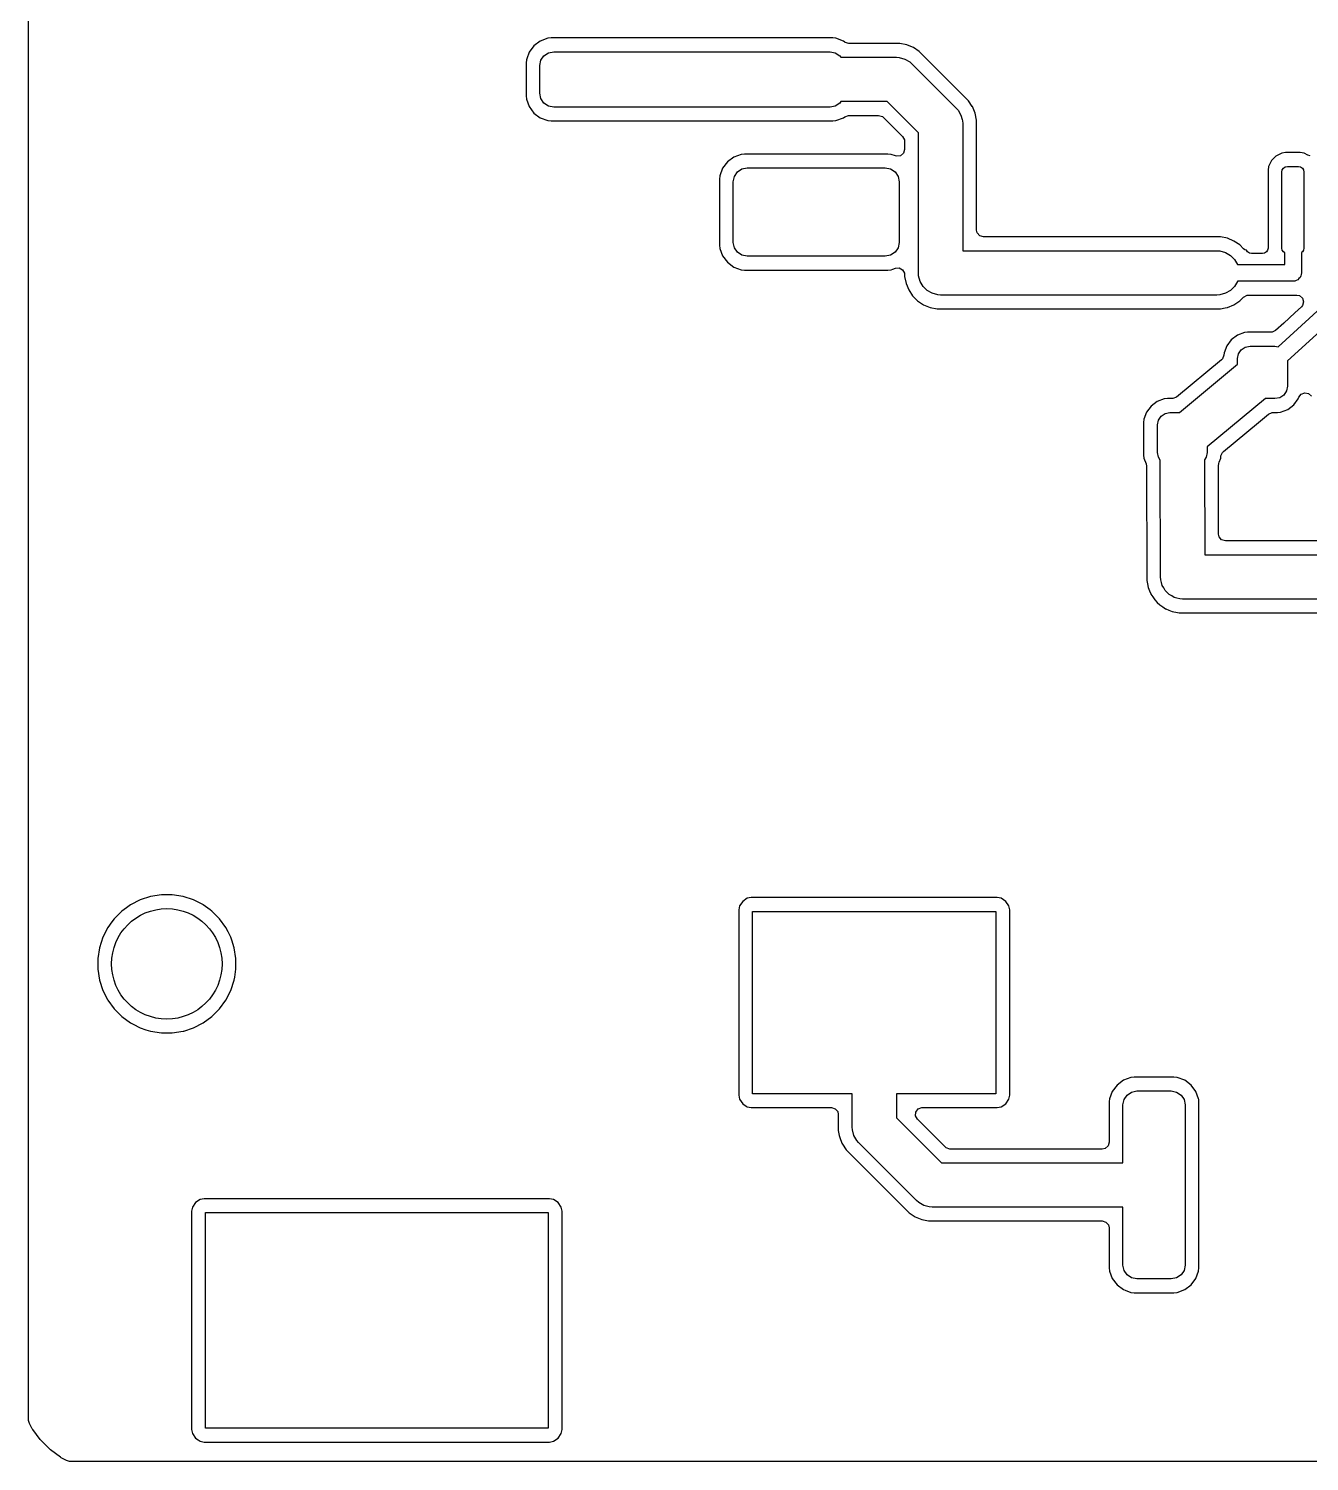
# Model space of a CAD drawing. Header units: millimetres. Extents: x 100.5 to 179.5, y -161.5 to -100.5.
# Drawn here: x 100.5 to 123.67, y -161.5 to -135.58 of the extents above; entities that cross this region are included whole.
import ezdxf

# ---------------------------------------------------------------- set-up
doc = ezdxf.new("R2010")
doc.units = ezdxf.units.MM
doc.layers.add('F.Cu', color=52, linetype='CONTINUOUS', true_color=0xb8bb26)

msp = doc.modelspace()

# ---------------------------------------------------------------- linework, layer by layer
at = {"layer": 'F.Cu', "linetype": 'CONTINUOUS'}
for p, q in [((100.5, -152.401577), (100.5, -123.874038)), ((109.757664, -135.806206), (109.642455, -135.892452)), ((109.757671, -135.806202), (109.757664, -135.806206)), ((109.892516, -135.755908), (109.757671, -135.806202)), ((109.952123, -135.749501), (109.892516, -135.755908)), ((109.952129, -135.7495), (109.952123, -135.749501)), ((115.047864, -135.7495), (109.952129, -135.7495)), ((115.047873, -135.7495), (115.047864, -135.7495)), ((115.047881, -135.7495), (115.047873, -135.7495)), ((115.047883, -135.749501), (115.047881, -135.7495)), ((115.107483, -135.755908), (115.047883, -135.749501)), ((115.242328, -135.806202), (115.107482, -135.755908)), ((115.107482, -135.755908), (115.107483, -135.755908)), ((115.242331, -135.806204), (115.242328, -135.806202)), ((115.267128, -135.824767), (115.242331, -135.806204)), ((109.556202, -136.007671), (109.511184, -136.128373)), ((109.556206, -136.007664), (109.556202, -136.007671)), ((109.642452, -135.892455), (109.556206, -136.007664)), ((109.642455, -135.892452), (109.642452, -135.892455)), ((109.823223, -136.073223), (109.904329, -136.01903)), ((109.904329, -136.01903), (110, -136)), ((110, -136), (115, -136)), ((115, -136), (115.095671, -136.01903)), ((115.095671, -136.01903), (115.176777, -136.073223)), ((115.2744, -135.829815), (115.267128, -135.824767)), ((115.341439, -135.8495), (115.2744, -135.829815)), ((116.264069, -135.8495), (115.341439, -135.8495)), ((116.264071, -135.8495), (116.264069, -135.8495)), ((116.389738, -135.874497), (116.264071, -135.8495)), ((116.389744, -135.874499), (116.389738, -135.874497)), ((116.433093, -135.892455), (116.389744, -135.874499)), ((116.508127, -135.923535), (116.433093, -135.892455)), ((116.614669, -135.994723), (116.508127, -135.923535)), ((116.614673, -135.994726), (116.614669, -135.994723)), ((117.505273, -136.885326), (116.614673, -135.994726)), ((109.505909, -136.142517), (109.4995, -136.202127)), ((109.4995, -136.202127), (109.4995, -136.202134)), ((109.4995, -136.202134), (109.4995, -136.202135)), ((109.4995, -136.202135), (109.4995, -136.79787)), ((109.511184, -136.128373), (109.505909, -136.142517)), ((109.75, -136.25), (109.76903, -136.154329)), ((109.75, -136.75), (109.75, -136.25)), ((109.76903, -136.154329), (109.823223, -136.073223)), ((115.176777, -136.073223), (115.194669, -136.1)), ((115.194669, -136.1), (116.2, -136.1)), ((116.2, -136.1), (116.25221, -136.103422)), ((116.25221, -136.103422), (116.353074, -136.130448)), ((116.353074, -136.130448), (116.443505, -136.182659)), ((116.443505, -136.182659), (116.482843, -136.217157)), ((116.482843, -136.217157), (117.282843, -137.017157)), ((109.4995, -136.79787), (109.499501, -136.797876)), ((109.499501, -136.797876), (109.505908, -136.857483)), ((109.76903, -136.845671), (109.75, -136.75)), ((109.823223, -136.926777), (109.76903, -136.845671)), ((109.505908, -136.857483), (109.556202, -136.992328)), ((109.556202, -136.992328), (109.556206, -136.992335)), ((109.556206, -136.992335), (109.642452, -137.107544)), ((109.642452, -137.107544), (109.642455, -137.107547)), ((109.642455, -137.107547), (109.757664, -137.193793)), ((109.904329, -136.98097), (109.823223, -136.926777)), ((110, -137), (109.904329, -136.98097)), ((115, -137), (110, -137)), ((115.095671, -136.98097), (115, -137)), ((115.176777, -136.926777), (115.095671, -136.98097)), ((115.194669, -136.9), (115.176777, -136.926777)), ((116.034314, -136.9), (115.194669, -136.9)), ((116.6, -137.465686), (116.034314, -136.9)), ((117.282843, -137.017157), (117.317341, -137.056495)), ((117.317341, -137.056495), (117.369552, -137.146926)), ((117.505275, -136.885329), (117.505273, -136.885326)), ((117.505277, -136.885331), (117.505275, -136.885329)), ((117.574409, -136.988796), (117.505277, -136.885331)), ((117.576465, -136.991873), (117.574409, -136.988796)), ((117.625501, -137.110256), (117.576465, -136.991873)), ((109.757664, -137.193793), (109.757671, -137.193797)), ((109.757671, -137.193797), (109.892517, -137.244091)), ((109.892517, -137.244091), (109.892516, -137.244091)), ((109.892516, -137.244091), (109.899444, -137.244835)), ((109.899444, -137.244835), (109.952127, -137.2505)), ((109.952127, -137.2505), (115.047872, -137.250499)), ((115.047872, -137.250499), (115.107483, -137.244091)), ((115.107483, -137.244091), (115.242331, -137.193796)), ((115.242331, -137.193796), (115.267128, -137.175233)), ((115.267128, -137.175233), (115.332592, -137.150816)), ((115.332592, -137.150816), (115.341439, -137.1505)), ((115.341439, -137.1505), (115.879192, -137.1505)), ((115.879192, -137.1505), (115.946231, -137.170185)), ((115.946231, -137.170185), (115.966873, -137.186819)), ((115.966873, -137.186819), (116.313181, -137.533127)), ((117.369552, -137.146926), (117.391213, -137.227767)), ((117.391213, -137.227767), (117.396578, -137.24779)), ((117.396578, -137.24779), (117.4, -137.3)), ((117.4, -137.3), (117.4, -139.6)), ((117.625501, -137.11026), (117.625501, -137.110256)), ((117.625502, -137.110261), (117.625501, -137.11026)), ((117.6505, -137.235928), (117.625502, -137.110261)), ((117.6505, -139.2255), (117.6505, -137.235928)), ((116.313181, -137.533127), (116.346666, -137.59445)), ((116.346666, -137.59445), (116.3495, -137.620808)), ((116.3495, -137.620808), (116.3495, -137.767581)), ((116.6, -140), (116.6, -137.465686)), ((113.392516, -137.855908), (113.257671, -137.906202)), ((113.452123, -137.849501), (113.392516, -137.855908)), ((113.452129, -137.8495), (113.452123, -137.849501)), ((116.047864, -137.8495), (113.452129, -137.8495)), ((116.047873, -137.8495), (116.047864, -137.8495)), ((116.047881, -137.8495), (116.047873, -137.8495)), ((116.047883, -137.849501), (116.047881, -137.8495)), ((116.107483, -137.855908), (116.047883, -137.849501)), ((116.107485, -137.855909), (116.107483, -137.855908)), ((116.182168, -137.883763), (116.107485, -137.855909)), ((116.207853, -137.890319), (116.182168, -137.883763)), ((116.277011, -137.880375), (116.207853, -137.890319)), ((116.329815, -137.83462), (116.277011, -137.880375)), ((116.3495, -137.767581), (116.329815, -137.83462)), ((123.068514, -137.885803), (122.985803, -137.968514)), ((123.173608, -137.834426), (123.068514, -137.885803)), ((123.241739, -137.8245), (123.173608, -137.834426)), ((123.24174, -137.8245), (123.241739, -137.8245)), ((123.50826, -137.8245), (123.24174, -137.8245)), ((123.508261, -137.8245), (123.50826, -137.8245)), ((123.576393, -137.834426), (123.508261, -137.8245)), ((123.645541, -137.86823), (123.576393, -137.834426)), ((123.685586, -137.879988), (123.645541, -137.86823)), ((113.056202, -138.107671), (113.005908, -138.242517)), ((113.056206, -138.107664), (113.056202, -138.107671)), ((113.142452, -137.992455), (113.056206, -138.107664)), ((113.142455, -137.992452), (113.142452, -137.992455)), ((113.257664, -137.906206), (113.142455, -137.992452)), ((113.257671, -137.906202), (113.257664, -137.906206)), ((113.323223, -138.173223), (113.404329, -138.11903)), ((113.404329, -138.11903), (113.5, -138.1)), ((113.5, -138.1), (116, -138.1)), ((116, -138.1), (116.095671, -138.11903)), ((116.095671, -138.11903), (116.176777, -138.173223)), ((122.934426, -138.073608), (122.9245, -138.141739)), ((122.9245, -138.141739), (122.9245, -138.172486)), ((122.985803, -137.968514), (122.934426, -138.073608)), ((123.175, -138.175), (123.182612, -138.136732)), ((123.182612, -138.136732), (123.204289, -138.104289)), ((123.204289, -138.104289), (123.236732, -138.082612)), ((123.236732, -138.082612), (123.275, -138.075)), ((123.275, -138.075), (123.475, -138.075)), ((123.475, -138.075), (123.513268, -138.082612)), ((123.513268, -138.082612), (123.545711, -138.104289)), ((123.545711, -138.104289), (123.567388, -138.136732)), ((123.567388, -138.136732), (123.575, -138.175)), ((112.999501, -138.302116), (112.9995, -138.302135)), ((112.9995, -138.302135), (112.9995, -139.49787)), ((113.005908, -138.242517), (112.999501, -138.302116)), ((113.25, -138.35), (113.26903, -138.254329)), ((113.25, -139.45), (113.25, -138.35)), ((113.26903, -138.254329), (113.323223, -138.173223)), ((116.176777, -138.173223), (116.23097, -138.254329)), ((116.23097, -138.254329), (116.25, -138.35)), ((116.25, -138.35), (116.25, -139.45)), ((122.9245, -138.172486), (122.925, -138.175)), ((122.925, -138.175), (122.925, -139.55)), ((123.175, -139.55), (123.175, -138.175)), ((123.575, -138.175), (123.575, -139.55)), ((117.661706, -139.277011), (117.6505, -139.2255)), ((117.707461, -139.329815), (117.661706, -139.277011)), ((117.7745, -139.3495), (117.707461, -139.329815)), ((122.064069, -139.3495), (117.7745, -139.3495)), ((122.064071, -139.3495), (122.064069, -139.3495)), ((122.189738, -139.374497), (122.064071, -139.3495)), ((122.189744, -139.374499), (122.189738, -139.374497)), ((122.308124, -139.423533), (122.189744, -139.374499)), ((122.308133, -139.423538), (122.308124, -139.423533)), ((122.414667, -139.494722), (122.308133, -139.423538)), ((112.9995, -139.49787), (112.999501, -139.497876)), ((112.999501, -139.497876), (113.005908, -139.557483)), ((113.005908, -139.557483), (113.056202, -139.692328)), ((113.056202, -139.692328), (113.056206, -139.692335)), ((113.056206, -139.692335), (113.142452, -139.807544)), ((113.26903, -139.545671), (113.25, -139.45)), ((113.323223, -139.626777), (113.26903, -139.545671)), ((113.404329, -139.68097), (113.323223, -139.626777)), ((113.5, -139.7), (113.404329, -139.68097)), ((116, -139.7), (113.5, -139.7)), ((116.095671, -139.68097), (116, -139.7)), ((116.176777, -139.626777), (116.095671, -139.68097)), ((116.23097, -139.545671), (116.176777, -139.626777)), ((116.25, -139.45), (116.23097, -139.545671)), ((117.4, -139.6), (122, -139.6)), ((122, -139.6), (122.05221, -139.603422)), ((122.05221, -139.603422), (122.153073, -139.630448)), ((122.153073, -139.630448), (122.243505, -139.682659)), ((122.243505, -139.682659), (122.317341, -139.756495)), ((122.414668, -139.494723), (122.414667, -139.494722)), ((122.414669, -139.494724), (122.414668, -139.494723)), ((122.48313, -139.563185), (122.414669, -139.494724)), ((122.503768, -139.579815), (122.48313, -139.563185)), ((122.532625, -139.588288), (122.503768, -139.579815)), ((122.554289, -139.620711), (122.532625, -139.588288)), ((122.586732, -139.642388), (122.554289, -139.620711)), ((122.625, -139.65), (122.586732, -139.642388)), ((122.825, -139.65), (122.625, -139.65)), ((122.863268, -139.642388), (122.825, -139.65)), ((122.895711, -139.620711), (122.863268, -139.642388)), ((122.917388, -139.588268), (122.895711, -139.620711)), ((122.925, -139.55), (122.917388, -139.588268)), ((123.182612, -139.588268), (123.175, -139.55)), ((123.204289, -139.620711), (123.182612, -139.588268)), ((123.228401, -139.636822), (123.204289, -139.620711)), ((123.229339, -139.85), (123.228401, -139.636822)), ((123.545711, -139.620711), (123.528385, -139.632287)), ((123.528385, -139.632287), (123.529999, -139.999341)), ((123.567388, -139.588268), (123.545711, -139.620711)), ((123.575, -139.55), (123.567388, -139.588268)), ((113.142452, -139.807544), (113.142455, -139.807547)), ((113.142455, -139.807547), (113.257664, -139.893793)), ((113.257664, -139.893793), (113.257671, -139.893797)), ((113.257671, -139.893797), (113.392517, -139.944091)), ((113.392517, -139.944091), (113.392516, -139.944091)), ((113.392516, -139.944091), (113.398525, -139.944737)), ((113.398525, -139.944737), (113.452127, -139.9505)), ((113.452127, -139.9505), (116.047872, -139.950499)), ((116.047872, -139.950499), (116.107483, -139.944091)), ((116.107483, -139.944091), (116.134249, -139.934108)), ((116.134249, -139.934108), (116.182167, -139.916236)), ((116.182167, -139.916236), (116.251859, -139.911252)), ((116.251859, -139.911252), (116.313182, -139.944737)), ((116.313182, -139.944737), (116.346666, -140.006061)), ((122.317341, -139.756495), (122.369552, -139.846927)), ((122.369552, -139.846927), (122.370375, -139.85)), ((122.370375, -139.85), (123.229339, -139.85)), ((116.346666, -140.006061), (116.3495, -140.032418)), ((116.3495, -140.064071), (116.349499, -140.064071)), ((116.349499, -140.064071), (116.374497, -140.189738)), ((116.3495, -140.032418), (116.3495, -140.064069)), ((116.3495, -140.064069), (116.3495, -140.064071)), ((116.374497, -140.189738), (116.374499, -140.189744)), ((116.374499, -140.189744), (116.423533, -140.308124)), ((116.603422, -140.05221), (116.6, -140)), ((116.630448, -140.153073), (116.603422, -140.05221)), ((116.682659, -140.243505), (116.630448, -140.153073)), ((122.369552, -140.153073), (122.317341, -140.243505)), ((122.370375, -140.15), (122.369552, -140.153073)), ((123.38, -140.15), (122.370375, -140.15)), ((123.409264, -140.147118), (123.38, -140.15)), ((123.409574, -140.146989), (123.409264, -140.147118)), ((123.40991, -140.146988), (123.409574, -140.146989)), ((123.436526, -140.135825), (123.40991, -140.146988)), ((123.463336, -140.12472), (123.436526, -140.135825)), ((123.463574, -140.124481), (123.463336, -140.12472)), ((123.463883, -140.124352), (123.463574, -140.124481)), ((123.4842, -140.103855), (123.463883, -140.124352)), ((123.50472, -140.083336), (123.4842, -140.103855)), ((123.504848, -140.083025), (123.50472, -140.083336)), ((123.505085, -140.082787), (123.504848, -140.083025)), ((123.516029, -140.056033), (123.505085, -140.082787)), ((123.527118, -140.029264), (123.516029, -140.056033)), ((123.527245, -140.028617), (123.527118, -140.028927)), ((123.527118, -140.028927), (123.527118, -140.029264)), ((123.529999, -139.999341), (123.527245, -140.028617)), ((116.423533, -140.308124), (116.423538, -140.308133)), ((116.423538, -140.308133), (116.494723, -140.414668)), ((116.494723, -140.414668), (116.494726, -140.414672)), ((116.494726, -140.414672), (116.585327, -140.505273)), ((116.756495, -140.317341), (116.682659, -140.243505)), ((116.846927, -140.369552), (116.756495, -140.317341)), ((116.94779, -140.396578), (116.846927, -140.369552)), ((117, -140.4), (116.94779, -140.396578)), ((122, -140.4), (117, -140.4)), ((122.05221, -140.396578), (122, -140.4)), ((122.153073, -140.369552), (122.05221, -140.396578)), ((122.243505, -140.317341), (122.153073, -140.369552)), ((122.317341, -140.243505), (122.243505, -140.317341)), ((122.414669, -140.505276), (122.483127, -140.436817)), ((122.483127, -140.436817), (122.544448, -140.403334)), ((122.544448, -140.403334), (122.570807, -140.4005)), ((122.570807, -140.4005), (123.319384, -140.4005)), ((123.319384, -140.4005), (123.323377, -140.400753)), ((123.323377, -140.400753), (123.380624, -140.400501)), ((123.380624, -140.400501), (123.38117, -140.4005)), ((123.38117, -140.4005), (123.438876, -140.4005)), ((123.438876, -140.4005), (123.442879, -140.400236)), ((123.442879, -140.400236), (123.443063, -140.400236)), ((123.443063, -140.400236), (123.443063, -140.403389)), ((123.443063, -140.403389), (123.497209, -140.411594)), ((123.497209, -140.411594), (123.549664, -140.457749)), ((123.549664, -140.457749), (123.568838, -140.524936)), ((116.585327, -140.505273), (116.585331, -140.505276)), ((116.585331, -140.505276), (116.691866, -140.576461)), ((116.691866, -140.576461), (116.691872, -140.576464)), ((116.691872, -140.576464), (116.691873, -140.576465)), ((116.691873, -140.576465), (116.810256, -140.625501)), ((116.810256, -140.625501), (116.81026, -140.625501)), ((116.81026, -140.625501), (116.810261, -140.625502)), ((116.810261, -140.625502), (116.935928, -140.6505)), ((116.935928, -140.6505), (116.935931, -140.6505)), ((116.935931, -140.6505), (122.064071, -140.6505)), ((122.064071, -140.6505), (122.148615, -140.633682)), ((122.148615, -140.633682), (122.189744, -140.625501)), ((122.189744, -140.625501), (122.308127, -140.576465)), ((122.308127, -140.576465), (122.414669, -140.505276)), ((123.109818, -141.336898), (123.87982, -140.633992)), ((123.409924, -140.723766), (123.208468, -140.907669)), ((123.528443, -140.615574), (123.409924, -140.723766)), ((123.548645, -140.591824), (123.528443, -140.615574)), ((123.568838, -140.524936), (123.548645, -140.591824)), ((123.208468, -140.907669), (123.061227, -141.04208)), ((124.131129, -140.810783), (123.275, -141.592312)), ((122.260313, -141.210313), (122.178373, -141.319771)), ((122.369773, -141.128372), (122.260313, -141.210313)), ((122.497885, -141.080587), (122.369773, -141.128372)), ((122.554509, -141.074501), (122.497885, -141.080587)), ((122.554518, -141.0745), (122.554509, -141.074501)), ((122.977626, -141.0745), (122.554518, -141.0745)), ((122.998443, -141.07274), (122.977626, -141.0745)), ((123.061227, -141.04208), (122.998443, -141.07274)), ((122.126249, -141.488237), (122.09951, -141.552787)), ((122.130587, -141.447889), (122.126249, -141.488237)), ((122.178373, -141.319771), (122.130587, -141.447889)), ((122.375, -141.55), (122.392127, -141.463896)), ((122.392127, -141.463896), (122.440901, -141.390901)), ((122.440901, -141.390901), (122.513896, -141.342127)), ((122.513896, -141.342127), (122.6, -141.325)), ((122.6, -141.325), (123.05, -141.325)), ((123.05, -141.325), (123.109818, -141.336898)), ((122.082018, -141.570508), (121.265763, -142.246029)), ((121.321574, -142.525), (122.375, -141.653198)), ((122.09951, -141.552787), (122.082018, -141.570508)), ((122.375, -141.653198), (122.375, -141.55)), ((123.275, -141.592312), (123.275, -142.05)), ((121.047885, -142.280587), (120.919773, -142.328372)), ((121.104509, -142.274501), (121.047885, -142.280587)), ((121.10452, -142.2745), (121.104509, -142.274501)), ((121.186706, -142.2745), (121.10452, -142.2745)), ((121.201566, -142.273606), (121.186706, -142.2745)), ((121.265763, -142.246029), (121.201566, -142.273606)), ((122.878426, -142.275), (121.825, -143.146801)), ((123.05, -142.275), (122.878426, -142.275)), ((123.136104, -142.257873), (123.05, -142.275)), ((123.209099, -142.209099), (123.136104, -142.257873)), ((123.257873, -142.136104), (123.209099, -142.209099)), ((123.275, -142.05), (123.257873, -142.136104)), ((123.389687, -142.389687), (123.471628, -142.280226)), ((123.471628, -142.280226), (123.483819, -142.247538)), ((123.483819, -142.247538), (123.525687, -142.191609)), ((123.525687, -142.191609), (123.59115, -142.167191)), ((123.59115, -142.167191), (123.659424, -142.182042)), ((123.659424, -142.182042), (123.70883, -142.231446)), ((120.728373, -142.519771), (120.680587, -142.647889)), ((120.810313, -142.410313), (120.728373, -142.519771)), ((120.919773, -142.328372), (120.810313, -142.410313)), ((120.990901, -142.590901), (121.063896, -142.542127)), ((121.063896, -142.542127), (121.15, -142.525)), ((121.15, -142.525), (121.321574, -142.525)), ((122.934236, -142.55397), (122.998433, -142.526393)), ((122.998433, -142.526393), (123.013294, -142.525499)), ((123.013294, -142.525499), (123.095481, -142.525499)), ((123.095481, -142.525499), (123.095484, -142.525499)), ((123.095484, -142.525499), (123.152114, -142.519412)), ((123.152114, -142.519412), (123.280226, -142.471628)), ((123.280226, -142.471628), (123.389687, -142.389687)), ((120.680587, -142.647889), (120.6745, -142.704498)), ((120.6745, -142.704498), (120.6745, -143.295481)), ((120.925, -142.75), (120.942127, -142.663896)), ((120.925, -143.25), (120.925, -142.75)), ((120.942127, -142.663896), (120.990901, -142.590901)), ((122.117978, -143.229492), (122.752327, -142.704515)), ((122.752327, -142.704515), (122.934236, -142.55397)), ((120.6745, -143.295481), (120.674501, -143.29549)), ((120.674501, -143.29549), (120.680587, -143.352112)), ((120.942127, -143.336104), (120.925, -143.25)), ((121.825, -143.25), (121.807873, -143.336104)), ((121.825, -143.146801), (121.825, -143.25)), ((122.069412, -143.352114), (122.07375, -143.311762)), ((122.07375, -143.311762), (122.100487, -143.247213)), ((122.100487, -143.247213), (122.117978, -143.229492)), ((120.680587, -143.352112), (120.717669, -143.451531)), ((120.717669, -143.451531), (120.725487, -143.494617)), ((120.725487, -143.494617), (120.7295, -145.500866)), ((120.975772, -143.386457), (120.942127, -143.336104)), ((120.980001, -145.5008), (120.975772, -143.386457)), ((121.807873, -143.336104), (121.775768, -143.38415)), ((121.775768, -143.38415), (121.779201, -145.1)), ((122.026481, -143.489832), (122.0343, -143.446251)), ((122.028917, -144.707853), (122.026481, -143.489832)), ((122.0343, -143.446251), (122.041692, -143.426432)), ((122.041692, -143.426432), (122.069412, -143.352114)), ((122.028953, -144.725748), (122.028917, -144.707853)), ((122.040159, -144.777011), (122.028953, -144.725748)), ((122.085914, -144.829815), (122.040159, -144.777011)), ((122.152953, -144.8495), (122.085914, -144.829815)), ((132.265717, -144.8495), (122.152953, -144.8495)), ((121.779201, -145.1), (130.3, -145.1)), ((120.7295, -145.500866), (120.7295, -145.564098)), ((120.7295, -145.564098), (120.729566, -145.564753)), ((120.729566, -145.564753), (120.729598, -145.565074)), ((120.729598, -145.565074), (120.729625, -145.56535)), ((120.729625, -145.56535), (120.74214, -145.627615)), ((120.74214, -145.627615), (120.742188, -145.627857)), ((120.742188, -145.627857), (120.754502, -145.689762)), ((120.983422, -145.551448), (120.980001, -145.5008)), ((120.983422, -145.55221), (120.983422, -145.551448)), ((120.98349, -145.552466), (120.983422, -145.55221)), ((120.983527, -145.553003), (120.98349, -145.552466)), ((120.997046, -145.603057), (120.983527, -145.553003)), ((121.010448, -145.653073), (120.997046, -145.603057)), ((121.010649, -145.653422), (121.010448, -145.653073)), ((121.010755, -145.653812), (121.010649, -145.653422)), ((121.036701, -145.698546), (121.010755, -145.653812)), ((120.754502, -145.689762), (120.754641, -145.690214)), ((120.754641, -145.690214), (120.754735, -145.690524)), ((120.754735, -145.690524), (120.75487, -145.690972)), ((120.75487, -145.690972), (120.779281, -145.749572)), ((120.779281, -145.749572), (120.779376, -145.749801)), ((120.779376, -145.749801), (120.803541, -145.808141)), ((120.803541, -145.808141), (120.804057, -145.809102)), ((120.804057, -145.809102), (120.804144, -145.809264)), ((120.804144, -145.809264), (120.804152, -145.809279)), ((120.804152, -145.809279), (120.839574, -145.862064)), ((120.839574, -145.862064), (120.839711, -145.862269)), ((120.839711, -145.862269), (120.874732, -145.914682)), ((120.874732, -145.914682), (120.875174, -145.915218)), ((120.875174, -145.915218), (120.875337, -145.915417)), ((120.875337, -145.915417), (120.875546, -145.915672)), ((120.875546, -145.915672), (120.920572, -145.960517)), ((121.062659, -145.743505), (121.036701, -145.698546)), ((121.062945, -145.743791), (121.062659, -145.743505)), ((121.063147, -145.744139), (121.062945, -145.743791)), ((121.099762, -145.780608), (121.063147, -145.744139)), ((121.136495, -145.817341), (121.099762, -145.780608)), ((121.136844, -145.817542), (121.136495, -145.817341)), ((121.13713, -145.817827), (121.136844, -145.817542)), ((121.181969, -145.843595), (121.13713, -145.817827)), ((121.226927, -145.869552), (121.181969, -145.843595)), ((121.227317, -145.869656), (121.226927, -145.869552)), ((121.227666, -145.869857), (121.227317, -145.869656)), ((121.277774, -145.883176), (121.227666, -145.869857)), ((121.32779, -145.896578), (121.277774, -145.883176)), ((121.328323, -145.896612), (121.32779, -145.896578)), ((121.328583, -145.896682), (121.328323, -145.896612)), ((121.329353, -145.89668), (121.328583, -145.896682)), ((121.38, -145.9), (121.329353, -145.89668)), ((129.9, -145.9), (121.38, -145.9)), ((120.920572, -145.960517), (120.965343, -146.005288)), ((120.965343, -146.005288), (120.965891, -146.005736)), ((120.965891, -146.005736), (120.966067, -146.005881)), ((120.966067, -146.005881), (120.966323, -146.006091)), ((120.966323, -146.006091), (120.96634, -146.006102)), ((120.96634, -146.006102), (120.966342, -146.006104)), ((120.966342, -146.006104), (121.019061, -146.041177)), ((121.019061, -146.041177), (121.019268, -146.041315)), ((121.019268, -146.041315), (121.071879, -146.076469)), ((121.071879, -146.076469), (121.072493, -146.076796)), ((121.072493, -146.076796), (121.072594, -146.076849)), ((121.072594, -146.076849), (121.073025, -146.077079)), ((121.073025, -146.077079), (121.073027, -146.07708)), ((121.073027, -146.07708), (121.131354, -146.101103)), ((121.131354, -146.101103), (121.131556, -146.101264)), ((121.131556, -146.101264), (121.131584, -146.101198)), ((121.131584, -146.101198), (121.160514, -146.113181)), ((121.160514, -146.113181), (121.190256, -146.125501)), ((121.190256, -146.125501), (121.190257, -146.125501)), ((121.190257, -146.125501), (121.190264, -146.125504)), ((121.190264, -146.125504), (121.190757, -146.125653)), ((121.190757, -146.125653), (121.190973, -146.125719)), ((121.190973, -146.125719), (121.19149, -146.125875)), ((121.19149, -146.125875), (121.191503, -146.125877)), ((121.191503, -146.125877), (121.191507, -146.125879)), ((121.191507, -146.125879), (121.219423, -146.131373)), ((121.219423, -146.131373), (121.253734, -146.138128)), ((121.253734, -146.138128), (121.253733, -146.138132)), ((121.253733, -146.138132), (121.253934, -146.138167)), ((121.253934, -146.138167), (121.315931, -146.1505)), ((121.315931, -146.1505), (121.315932, -146.1505)), ((121.315932, -146.1505), (121.315937, -146.150501)), ((121.315937, -146.150501), (121.316402, -146.150546)), ((121.316402, -146.150546), (121.316671, -146.150572)), ((121.316671, -146.150572), (121.317227, -146.150626)), ((121.317227, -146.150626), (121.317232, -146.150627)), ((121.317232, -146.150627), (121.380675, -146.1505)), ((121.380675, -146.1505), (121.380801, -146.1505)), ((121.380801, -146.1505), (129.5255, -146.1505)), ((102.51997, -151.341117), (102.344594, -151.430476)), ((102.707173, -151.28029), (102.51997, -151.341117)), ((102.901578, -151.2495), (102.707173, -151.28029)), ((102.901583, -151.2495), (102.901578, -151.2495)), ((103.098417, -151.2495), (102.901583, -151.2495)), ((103.098422, -151.2495), (103.098417, -151.2495)), ((103.292826, -151.28029), (103.098422, -151.2495)), ((103.480029, -151.341117), (103.292826, -151.28029)), ((103.650634, -151.428045), (103.480029, -151.341117)), ((113.50226, -151.314033), (113.419399, -151.369399)), ((113.502264, -151.314032), (113.50226, -151.314033)), ((113.575323, -151.2995), (113.502264, -151.314032)), ((113.575326, -151.2995), (113.575323, -151.2995)), ((118.024674, -151.2995), (113.575326, -151.2995)), ((118.024677, -151.2995), (118.024674, -151.2995)), ((118.097735, -151.314032), (118.024677, -151.2995)), ((118.097739, -151.314033), (118.097735, -151.314032)), ((118.09774, -151.314034), (118.097739, -151.314033)), ((118.180601, -151.369399), (118.09774, -151.314034)), ((102.185351, -151.546174), (102.046174, -151.685351)), ((102.185352, -151.546174), (102.185351, -151.546174)), ((102.185354, -151.546172), (102.185352, -151.546174)), ((102.268662, -151.485645), (102.185354, -151.546172)), ((102.344594, -151.430476), (102.268662, -151.485645)), ((103.655405, -151.430476), (103.650634, -151.428045)), ((103.785947, -151.525321), (103.655405, -151.430476)), ((103.814646, -151.546172), (103.785947, -151.525321)), ((103.953828, -151.685354), (103.814646, -151.546172)), ((113.364032, -151.452264), (113.3495, -151.525321)), ((113.3495, -151.525321), (113.3495, -154.874678)), ((113.364033, -151.45226), (113.364032, -151.452264)), ((113.419399, -151.369399), (113.364033, -151.45226)), ((113.6, -154.85), (113.6, -151.55)), ((113.6, -151.55), (118, -151.55)), ((118, -151.55), (118, -154.85)), ((118.235966, -151.45226), (118.180601, -151.369399)), ((118.235967, -151.452264), (118.235966, -151.45226)), ((118.250499, -151.525321), (118.235967, -151.452264)), ((118.2505, -151.525323), (118.250499, -151.525321)), ((118.2505, -151.525326), (118.2505, -151.525323)), ((118.2505, -154.874674), (118.2505, -151.525326)), ((101.930476, -151.844594), (101.841117, -152.01997)), ((102.007791, -151.738181), (101.930476, -151.844594)), ((102.046172, -151.685354), (102.007791, -151.738181)), ((102.046174, -151.685352), (102.046172, -151.685354)), ((102.046174, -151.685351), (102.046174, -151.685352)), ((104.069524, -151.844595), (103.953828, -151.685354)), ((104.108774, -151.921628), (104.069524, -151.844595)), ((101.841117, -152.01997), (101.78029, -152.207173)), ((104.158882, -152.01997), (104.108774, -151.921628)), ((104.158882, -152.019972), (104.158882, -152.01997)), ((104.158884, -152.019975), (104.158882, -152.019972)), ((104.176109, -152.072987), (104.158884, -152.019975)), ((104.219709, -152.207173), (104.176109, -152.072987)), ((101.78029, -152.207173), (101.7495, -152.401577)), ((104.2505, -152.401577), (104.219709, -152.207173)), ((100.5, -156.975321), (100.5, -152.401577)), ((101.7495, -152.401577), (101.7495, -152.598422)), ((101.7495, -152.598422), (101.78029, -152.792826)), ((104.227855, -152.741392), (104.2505, -152.598422)), ((104.2505, -152.598422), (104.2505, -152.401577)), ((101.78029, -152.792826), (101.841117, -152.980029)), ((104.158884, -152.980025), (104.219709, -152.792826)), ((104.219709, -152.792826), (104.227855, -152.741392)), ((101.841117, -152.980029), (101.923876, -153.142452)), ((101.923876, -153.142452), (101.930476, -153.155405)), ((101.930476, -153.155405), (102.046172, -153.314646)), ((103.953828, -153.314646), (104.069524, -153.155405)), ((104.069524, -153.155405), (104.158884, -152.980025)), ((102.046172, -153.314646), (102.185354, -153.453828)), ((103.814646, -153.453828), (103.953828, -153.314646)), ((102.185354, -153.453828), (102.344595, -153.569524)), ((102.344595, -153.569524), (102.391749, -153.59355)), ((102.391749, -153.59355), (102.51997, -153.658882)), ((102.51997, -153.658882), (102.519972, -153.658882)), ((102.519972, -153.658882), (102.519975, -153.658884)), ((102.519975, -153.658884), (102.620317, -153.691487)), ((102.620317, -153.691487), (102.707173, -153.719709)), ((103.307205, -153.715037), (103.480025, -153.658884)), ((103.480025, -153.658884), (103.655405, -153.569524)), ((103.655405, -153.569524), (103.814646, -153.453828)), ((102.707173, -153.719709), (102.901578, -153.7505)), ((102.901578, -153.7505), (102.901583, -153.7505)), ((102.901583, -153.7505), (103.098422, -153.7505)), ((103.098422, -153.7505), (103.292826, -153.719709)), ((103.292826, -153.719709), (103.307205, -153.715037)), ((120.192452, -154.692455), (120.106206, -154.807664)), ((120.192455, -154.692452), (120.192452, -154.692455)), ((120.307664, -154.606206), (120.192455, -154.692452)), ((120.307671, -154.606202), (120.307664, -154.606206)), ((120.442516, -154.555908), (120.307671, -154.606202)), ((120.502123, -154.549501), (120.442516, -154.555908)), ((120.502129, -154.5495), (120.502123, -154.549501)), ((121.222863, -154.5495), (120.502129, -154.5495)), ((121.222873, -154.5495), (121.222863, -154.5495)), ((121.282483, -154.555909), (121.222873, -154.5495)), ((121.282485, -154.555909), (121.282483, -154.555909)), ((121.282486, -154.55591), (121.282485, -154.555909)), ((121.417328, -154.606202), (121.282486, -154.55591)), ((121.417335, -154.606206), (121.417328, -154.606202)), ((121.532544, -154.692452), (121.417335, -154.606206)), ((121.532547, -154.692455), (121.532544, -154.692452)), ((121.618793, -154.807664), (121.532547, -154.692455)), ((113.3495, -154.874678), (113.364032, -154.947735)), ((113.364032, -154.947735), (113.364033, -154.947739)), ((113.364033, -154.947739), (113.364034, -154.94774)), ((113.364034, -154.94774), (113.419399, -155.030601)), ((115.4, -154.85), (113.6, -154.85)), ((115.4, -155.4517), (115.4, -154.85)), ((118, -154.85), (116.2, -154.85)), ((116.2, -154.85), (116.2, -155.286014)), ((118.180601, -155.030601), (118.235966, -154.94774)), ((118.235966, -154.94774), (118.2505, -154.874674)), ((120.050573, -154.992147), (120.049501, -155.002123)), ((120.055908, -154.942517), (120.050573, -154.992147)), ((120.106202, -154.807671), (120.055908, -154.942517)), ((120.106206, -154.807664), (120.106202, -154.807671)), ((120.3, -155.05), (120.31903, -154.954329)), ((120.31903, -154.954329), (120.373223, -154.873223)), ((120.373223, -154.873223), (120.454329, -154.81903)), ((120.454329, -154.81903), (120.55, -154.8)), ((120.55, -154.8), (121.175, -154.8)), ((121.175, -154.8), (121.270671, -154.81903)), ((121.270671, -154.81903), (121.351777, -154.873223)), ((121.351777, -154.873223), (121.40597, -154.954329)), ((121.40597, -154.954329), (121.425, -155.05)), ((121.618797, -154.807671), (121.618793, -154.807664)), ((121.669091, -154.942516), (121.618797, -154.807671)), ((121.670299, -154.953757), (121.669091, -154.942516)), ((121.675499, -155.002128), (121.670299, -154.953757)), ((113.419399, -155.030601), (113.484001, -155.073766)), ((113.484001, -155.073766), (113.50226, -155.085966)), ((113.50226, -155.085966), (113.502264, -155.085967)), ((113.502264, -155.085967), (113.575321, -155.100499)), ((113.575321, -155.100499), (113.575324, -155.1005)), ((113.575324, -155.1005), (113.575326, -155.1005)), ((113.575326, -155.1005), (115.0255, -155.1005)), ((115.0255, -155.1005), (115.092539, -155.120185)), ((115.092539, -155.120185), (115.138294, -155.172989)), ((115.138294, -155.172989), (115.1495, -155.2245)), ((115.1495, -155.2245), (115.1495, -155.515771)), ((116.546942, -155.250858), (116.551926, -155.181166)), ((116.580427, -155.312181), (116.546942, -155.250858)), ((116.551926, -155.181166), (116.593798, -155.125233)), ((116.593798, -155.125233), (116.659262, -155.100816)), ((116.659262, -155.100816), (116.668108, -155.1005)), ((116.668108, -155.1005), (118.024676, -155.1005)), ((118.024676, -155.1005), (118.024677, -155.100499)), ((118.024677, -155.100499), (118.09774, -155.085966)), ((118.09774, -155.085966), (118.180601, -155.030601)), ((120.049501, -155.002123), (120.0495, -155.002135)), ((120.0495, -155.002135), (120.0495, -155.7255)), ((120.3, -156.1), (120.3, -155.05)), ((121.425, -155.05), (121.425, -157.95)), ((121.6755, -157.997873), (121.675499, -155.002128)), ((115.403422, -155.50391), (115.4, -155.4517)), ((115.430448, -155.604774), (115.403422, -155.50391)), ((116.2, -155.286014), (117.013986, -156.1)), ((117.081427, -155.813181), (116.580427, -155.312181)), ((115.1495, -155.515771), (115.167743, -155.60748)), ((115.167743, -155.60748), (115.167743, -155.607481)), ((115.167743, -155.607481), (115.174497, -155.641437)), ((115.174497, -155.641437), (115.1745, -155.641446)), ((115.1745, -155.641446), (115.216289, -155.742335)), ((115.216289, -155.742335), (115.223535, -155.759827)), ((115.223535, -155.759827), (115.294723, -155.866369)), ((115.482659, -155.695205), (115.430448, -155.604774)), ((115.517157, -155.734543), (115.482659, -155.695205)), ((116.565457, -156.782843), (115.517157, -155.734543)), ((120.0495, -155.7255), (120.029815, -155.792539)), ((115.294723, -155.866369), (115.294726, -155.866373)), ((115.294726, -155.866373), (116.433626, -157.005273)), ((117.102069, -155.829815), (117.081427, -155.813181)), ((117.169108, -155.8495), (117.102069, -155.829815)), ((119.9255, -155.8495), (117.169108, -155.8495)), ((119.977011, -155.838294), (119.9255, -155.8495)), ((120.029815, -155.792539), (119.977011, -155.838294)), ((117.013986, -156.1), (120.3, -156.1)), ((103.60226, -156.764033), (103.519399, -156.819399)), ((103.602264, -156.764032), (103.60226, -156.764033)), ((103.675323, -156.7495), (103.602264, -156.764032)), ((103.675326, -156.7495), (103.675323, -156.7495)), ((109.924674, -156.7495), (103.675326, -156.7495)), ((109.924677, -156.7495), (109.924674, -156.7495)), ((109.997735, -156.764032), (109.924677, -156.7495)), ((109.997739, -156.764033), (109.997735, -156.764032)), ((109.99774, -156.764034), (109.997739, -156.764033)), ((110.080601, -156.819399), (109.99774, -156.764034)), ((116.604795, -156.817341), (116.565457, -156.782843)), ((100.5, -160.758445), (100.5, -156.975321)), ((103.464032, -156.902264), (103.4495, -156.975321)), ((103.4495, -156.975321), (103.4495, -160.924678)), ((103.464033, -156.90226), (103.464032, -156.902264)), ((103.519399, -156.819399), (103.464033, -156.90226)), ((103.7, -160.9), (103.7, -157)), ((103.7, -157), (109.9, -157)), ((109.9, -157), (109.9, -160.9)), ((110.134122, -156.8995), (110.080601, -156.819399)), ((110.135966, -156.90226), (110.134122, -156.8995)), ((110.135967, -156.902264), (110.135966, -156.90226)), ((110.150499, -156.975321), (110.135967, -156.902264)), ((110.1505, -156.975323), (110.150499, -156.975321)), ((110.1505, -156.975326), (110.1505, -156.975323)), ((110.1505, -160.924674), (110.1505, -156.975326)), ((116.433626, -157.005273), (116.433629, -157.005275)), ((116.433629, -157.005275), (116.433631, -157.005277)), ((116.433631, -157.005277), (116.540173, -157.076465)), ((116.695226, -156.869552), (116.604795, -156.817341)), ((116.79609, -156.896578), (116.695226, -156.869552)), ((116.8483, -156.9), (116.79609, -156.896578)), ((120.3, -156.9), (116.8483, -156.9)), ((120.3, -157.95), (120.3, -156.9)), ((116.540173, -157.076465), (116.658556, -157.125501)), ((116.658556, -157.125501), (116.65856, -157.125501)), ((116.65856, -157.125501), (116.658561, -157.125502)), ((116.658561, -157.125502), (116.784228, -157.1505)), ((116.784228, -157.1505), (116.784231, -157.1505)), ((116.784231, -157.1505), (119.925501, -157.1505)), ((119.925501, -157.1505), (119.99254, -157.170185)), ((119.99254, -157.170185), (120.038295, -157.222989)), ((120.038295, -157.222989), (120.049501, -157.2745)), ((120.049501, -157.2745), (120.049501, -157.997876)), ((120.049501, -157.997876), (120.055908, -158.057483)), ((120.055908, -158.057483), (120.106202, -158.192328)), ((120.31903, -158.045671), (120.3, -157.95)), ((120.373223, -158.126777), (120.31903, -158.045671)), ((121.40597, -158.045671), (121.351777, -158.126777)), ((121.425, -157.95), (121.40597, -158.045671)), ((121.618796, -158.192331), (121.669091, -158.057483)), ((121.669091, -158.057483), (121.6755, -157.997873)), ((120.106202, -158.192328), (120.106206, -158.192335)), ((120.106206, -158.192335), (120.192452, -158.307544)), ((120.192452, -158.307544), (120.192455, -158.307547)), ((120.192455, -158.307547), (120.307664, -158.393793)), ((120.454329, -158.18097), (120.373223, -158.126777)), ((120.55, -158.2), (120.454329, -158.18097)), ((121.175, -158.2), (120.55, -158.2)), ((121.270671, -158.18097), (121.175, -158.2)), ((121.351777, -158.126777), (121.270671, -158.18097)), ((121.417331, -158.393796), (121.532546, -158.307546)), ((121.532546, -158.307546), (121.618796, -158.192331)), ((120.307664, -158.393793), (120.307671, -158.393797)), ((120.307671, -158.393797), (120.340942, -158.406206)), ((120.340942, -158.406206), (120.442517, -158.444091)), ((120.442517, -158.444091), (120.502127, -158.4505)), ((120.502127, -158.4505), (121.222872, -158.450499)), ((121.222872, -158.450499), (121.282483, -158.444091)), ((121.282483, -158.444091), (121.417331, -158.393796)), ((100.515168, -160.817872), (100.5, -160.758445)), ((100.566039, -160.911036), (100.515168, -160.817872)), ((100.575604, -160.925919), (100.566039, -160.911036)), ((100.710288, -161.105836), (100.575604, -160.925919)), ((103.4495, -160.924678), (103.464032, -160.997735)), ((109.9, -160.9), (103.7, -160.9)), ((110.135966, -160.99774), (110.1505, -160.924674)), ((100.721874, -161.119207), (100.710288, -161.105836)), ((100.880792, -161.278125), (100.721874, -161.119207)), ((103.464032, -160.997735), (103.464033, -160.997739)), ((103.464033, -160.997739), (103.464034, -160.99774)), ((103.464034, -160.99774), (103.519399, -161.080601)), ((103.519399, -161.080601), (103.567793, -161.112936)), ((103.567793, -161.112936), (103.60226, -161.135966)), ((103.60226, -161.135966), (103.602264, -161.135967)), ((103.602264, -161.135967), (103.675321, -161.150499)), ((103.675321, -161.150499), (103.675324, -161.1505)), ((103.675324, -161.1505), (103.675326, -161.1505)), ((103.675326, -161.1505), (109.924676, -161.1505)), ((109.924676, -161.1505), (109.924677, -161.150499)), ((109.924677, -161.150499), (109.99774, -161.135966)), ((109.99774, -161.135966), (110.080601, -161.080601)), ((110.080601, -161.080601), (110.135966, -160.99774)), ((100.894163, -161.289711), (100.880792, -161.278125)), ((101.07408, -161.424395), (100.894163, -161.289711)), ((101.088963, -161.43396), (101.07408, -161.424395)), ((101.182128, -161.484832), (101.088963, -161.43396)), ((101.241555, -161.5), (101.182128, -161.484832)), ((178.758445, -161.5), (101.241555, -161.5))]:
    msp.add_line(p, q, dxfattribs=at)
at = {"layer": 'F.Cu'}
for radius in [1, 0.999999]:
    msp.add_circle((103, -152.5), radius, dxfattribs=at)

doc.saveas('drawing.dxf')
